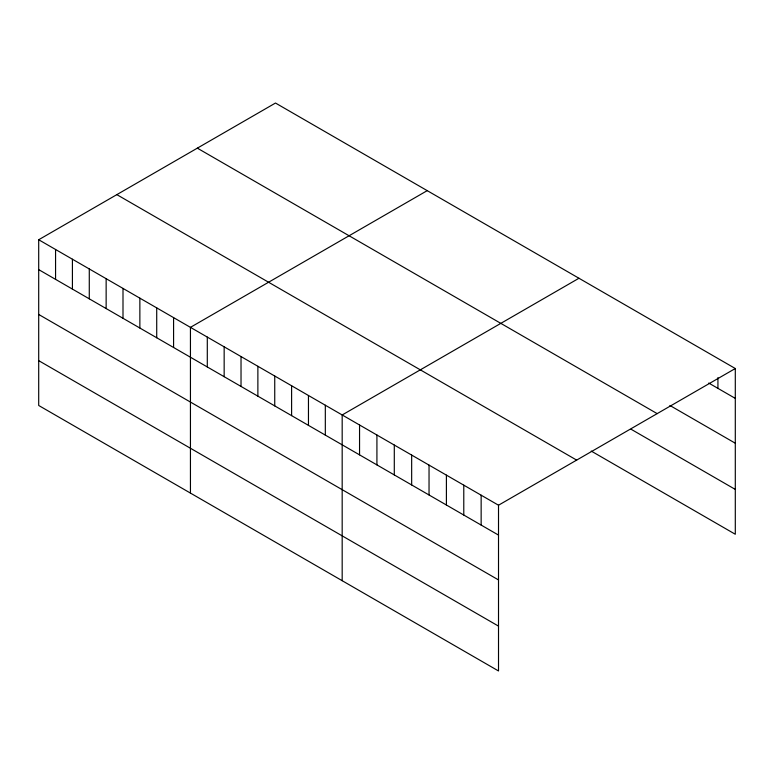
<?xml version="1.0" encoding="UTF-8"?>
<svg xmlns="http://www.w3.org/2000/svg" width="774" height="774" viewBox="0 0 774 774"><rect width="100%" height="100%" fill="white"/><g stroke="black" fill="none" stroke-linecap="round" stroke-linejoin="round"><path stroke-width="1.16" d="M38.7 239.747L498.514 505.219L498.514 670.961L38.7 405.479L38.7 239.747L275.486 103.039L735.3 368.521L735.3 534.254L591.22 451.068M427.219 190.646L190.443 327.354L190.443 493.086M578.962 278.253L342.176 414.961L342.176 580.694M498.514 505.219L735.3 368.521M708.732 383.053L735.3 398.387M669.907 405.47L735.3 443.221M197.341 148.153L657.165 413.626M631.071 429.241L735.3 489.42M116.835 194.632L576.659 460.104M38.7 269.623L498.514 535.095M38.7 314.457L498.514 579.929M38.7 360.645L498.514 626.118M717.933 377.606L717.933 388.354M481.147 495.196L481.147 525.062M463.781 485.163L463.781 515.039M446.404 475.13L446.404 505.006M429.038 465.106L429.038 494.973M411.662 455.073L411.662 484.95M394.295 445.05L394.295 474.917M376.919 435.017L376.919 464.893M359.552 424.994L359.552 454.86M325.322 405.228L325.322 435.094M308.458 395.495L308.458 425.361M291.604 385.762L291.604 415.628M274.741 376.029L274.741 405.895M257.877 366.286L257.877 396.162M241.024 356.553L241.024 386.429M224.16 346.82L224.16 376.696M207.297 337.087L207.297 366.963M173.579 317.621L173.579 347.487M156.716 307.888L156.716 337.754M139.862 298.154L139.862 328.021M122.998 288.421L122.998 318.288M106.144 278.688L106.144 308.555M89.281 268.946L89.281 298.822M72.417 259.213L72.417 289.089M55.564 249.48L55.564 279.356"/></g></svg>
